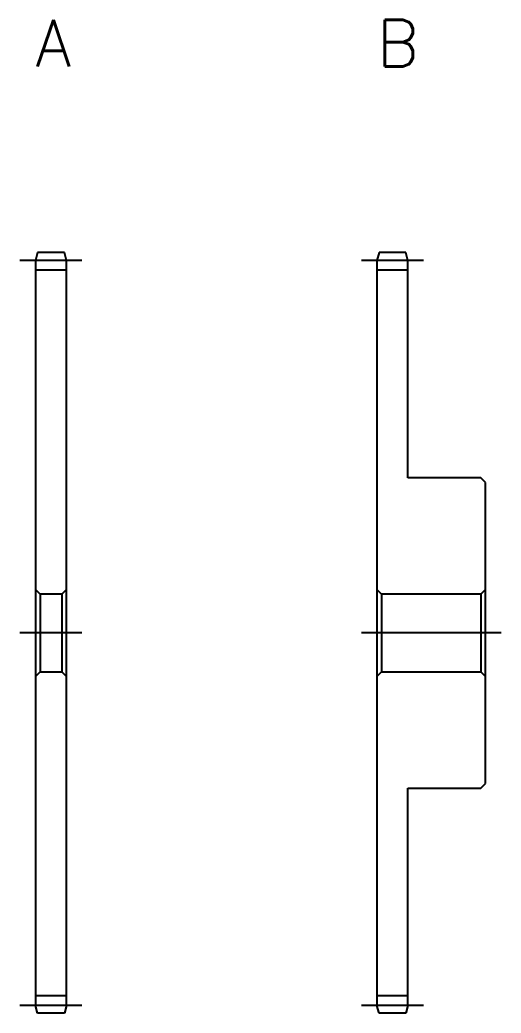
# Model space of a CAD drawing. Extents: x -1 to 99, y -13 to 74.
# Drawn here: x 68 to 99, y 10 to 74 of the extents above; entities that cross this region are included whole.
import ezdxf

# ---------------------------------------------------------------- set-up
doc = ezdxf.new("R2010")
doc.units = 0
doc.header["$LTSCALE"] = 0.5
doc.linetypes.add('CENTER', pattern=[50.8, 31.75, -6.35, 6.35, -6.35])
for name, color, linetype in [('MSM_CENTER', 1, 'CENTER'), ('MSM_CONTINUOUS', 7, 'CONTINUOUS'), ('MSM_PART_NUMBER', 7, 'CONTINUOUS')]:
    doc.layers.add(name, color=color, linetype=linetype)
doc.styles.get("Standard").update_dxf_attribs({"font": 'txt.shx', "height": 3, "bigfont": 'bigfont.shx'})

# ---------------------------------------------------------------- blocks, each defined once
blk = doc.blocks.new('*U5')
at = {"layer": 'MSM_PART_NUMBER'}
blk.add_text('A', height=3, dxfattribs=at).set_placement((69, 71))
blk = doc.blocks.new('*U6')
at = {"layer": 'MSM_PART_NUMBER'}
blk.add_text('B', height=3, dxfattribs=at).set_placement((91, 71))

msp = doc.modelspace()

# ---------------------------------------------------------------- linework, layer by layer
at = {"layer": 'MSM_CENTER'}
for p, q in [((72, 58.5), (68, 58.5)), ((94, 58.5), (90, 58.5)), ((72, 34.5), (68, 34.5)), ((99, 34.5), (90, 34.5)), ((72, 10.5), (68, 10.5)), ((94, 10.5), (90, 10.5))]:
    msp.add_line(p, q, dxfattribs=at)
at = {"layer": 'MSM_CONTINUOUS'}
for p, q in [((69.134, 59), (69, 58.5)), ((70.866, 59), (69.134, 59)), ((71, 58.5), (70.866, 59)), ((91.134, 59), (91, 58.5)), ((92.866, 59), (91.134, 59)), ((93, 58.5), (92.866, 59)), ((69, 58.5), (69, 10.5)), ((71, 10.5), (71, 58.5)), ((91, 58.5), (91, 10.5)), ((93, 44.5), (93, 58.5)), ((71, 57.875), (69, 57.875)), ((93, 57.875), (91, 57.875)), ((97.7, 44.5), (93, 44.5)), ((98, 44.2), (97.7, 44.5)), ((98, 24.8), (98, 44.2)), ((69, 37.3), (69.3, 37)), ((70.7, 37), (71, 37.3)), ((91, 37.3), (91.3, 37)), ((97.7, 37), (98, 37.3)), ((69.3, 37), (69.3, 32)), ((70.7, 37), (69.3, 37)), ((70.7, 37), (70.7, 32)), ((91.3, 37), (91.3, 32)), ((97.7, 37), (91.3, 37)), ((97.7, 37), (97.7, 32)), ((69.3, 32), (69, 31.7)), ((69.3, 32), (70.7, 32)), ((71, 31.7), (70.7, 32)), ((91.3, 32), (91, 31.7)), ((91.3, 32), (97.7, 32)), ((98, 31.7), (97.7, 32)), ((93, 10.5), (93, 24.5)), ((93, 24.5), (97.7, 24.5)), ((97.7, 24.5), (98, 24.8)), ((71, 11.125), (69, 11.125)), ((93, 11.125), (91, 11.125)), ((69.134, 10), (69, 10.5)), ((71, 10.5), (70.866, 10)), ((91.134, 10), (91, 10.5)), ((93, 10.5), (92.866, 10)), ((70.866, 10), (69.134, 10)), ((92.866, 10), (91.134, 10))]:
    msp.add_line(p, q, dxfattribs=at)

# ---------------------------------------------------------------- block references
for name in ['*U5', '*U6']:
    msp.add_blockref(name, (0, 0), dxfattribs=at)

doc.saveas('drawing.dxf')
